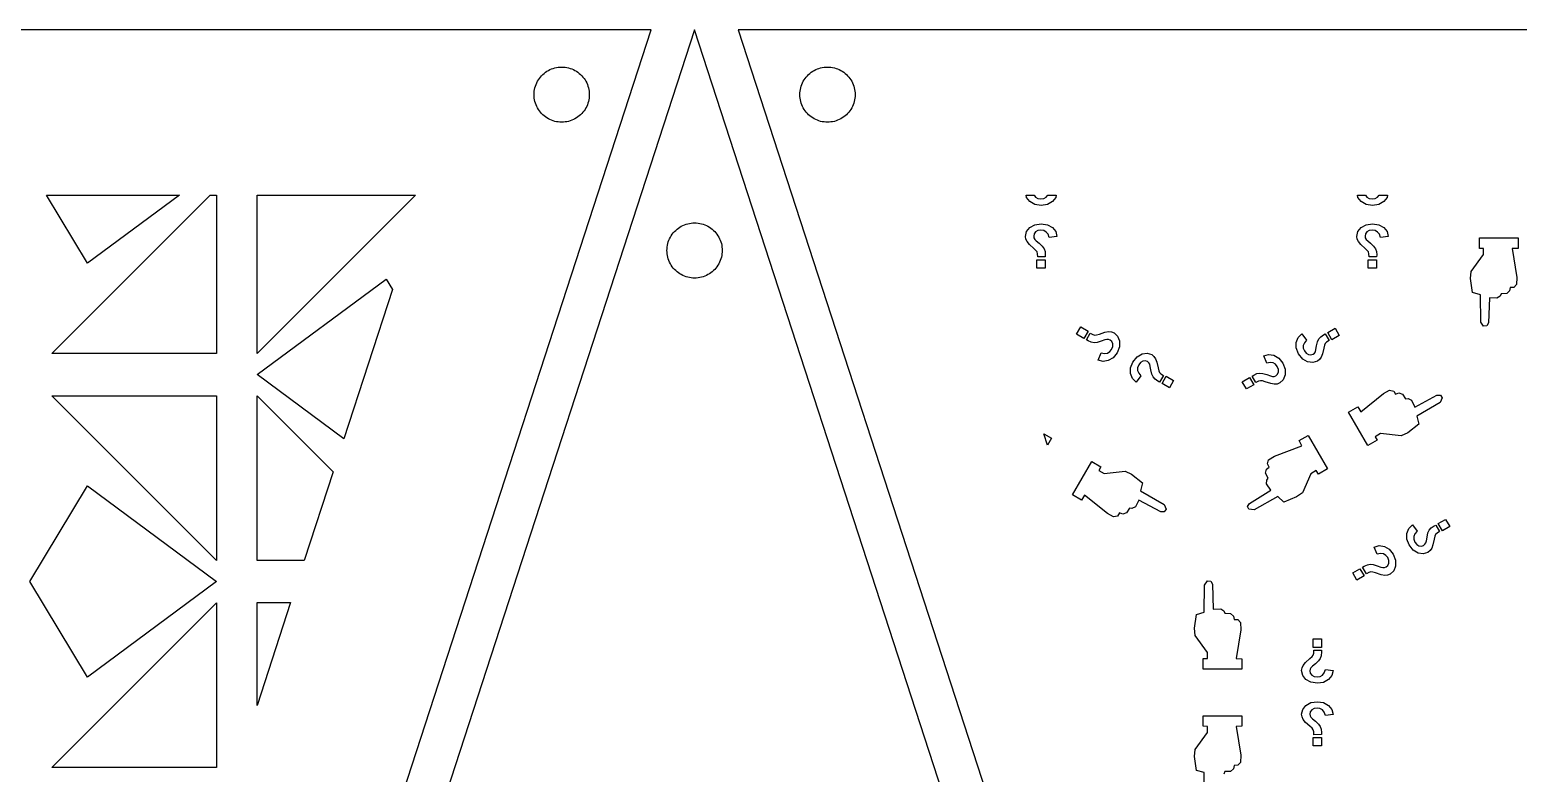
# Model space of a CAD drawing. Header units: metres. Extents: x 20 to 1108, y 20 to 485.
# Drawn here: x 281.3 to 389.1, y 430.8 to 484.7 of the extents above; entities that cross this region are included whole.
import ezdxf

# ---------------------------------------------------------------- set-up
doc = ezdxf.new("R2010")
doc.units = ezdxf.units.M

msp = doc.modelspace()

# ---------------------------------------------------------------- linework, layer by layer
for p, q in [((326.309, 484.652), (176.309, 484.652)), ((251.309, 253.826), (326.309, 484.652)), ((329.463, 484.652), (254.463, 253.826)), ((404.463, 253.826), (329.463, 484.652)), ((482.617, 484.652), (332.617, 484.652)), ((332.617, 484.652), (407.617, 253.826)), ((319.462, 481.915), (319.586, 481.935)), ((319.586, 481.935), (319.711, 481.946)), ((319.711, 481.946), (319.837, 481.95)), ((319.837, 481.95), (319.962, 481.946)), ((319.962, 481.946), (320.087, 481.935)), ((320.087, 481.935), (320.211, 481.915)), ((338.715, 481.915), (338.839, 481.935)), ((338.839, 481.935), (338.964, 481.946)), ((338.964, 481.946), (339.089, 481.95)), ((339.089, 481.95), (339.215, 481.946)), ((339.215, 481.946), (339.34, 481.935)), ((339.34, 481.935), (339.464, 481.915)), ((318.027, 480.802), (318.084, 480.913)), ((318.084, 480.913), (318.148, 481.022)), ((318.148, 481.022), (318.219, 481.126)), ((318.219, 481.126), (318.295, 481.225)), ((318.295, 481.225), (318.379, 481.319)), ((318.379, 481.319), (318.468, 481.408)), ((318.468, 481.408), (318.562, 481.491)), ((318.562, 481.491), (318.661, 481.569)), ((318.661, 481.569), (318.765, 481.639)), ((318.765, 481.639), (318.873, 481.703)), ((318.873, 481.703), (318.986, 481.76)), ((318.986, 481.76), (319.101, 481.81)), ((319.101, 481.81), (319.219, 481.853)), ((319.219, 481.853), (319.339, 481.888)), ((319.339, 481.888), (319.462, 481.915)), ((320.211, 481.915), (320.334, 481.888)), ((320.334, 481.888), (320.454, 481.853)), ((320.454, 481.853), (320.572, 481.81)), ((320.572, 481.81), (320.689, 481.76)), ((320.689, 481.76), (320.8, 481.703)), ((320.8, 481.703), (320.908, 481.639)), ((320.908, 481.639), (321.012, 481.569)), ((321.012, 481.569), (321.112, 481.491)), ((321.112, 481.491), (321.206, 481.408)), ((321.206, 481.408), (321.294, 481.319)), ((321.294, 481.319), (321.378, 481.225)), ((321.378, 481.225), (321.454, 481.126)), ((321.454, 481.126), (321.526, 481.022)), ((321.526, 481.022), (321.589, 480.913)), ((321.589, 480.913), (321.647, 480.802)), ((337.28, 480.802), (337.337, 480.913)), ((337.337, 480.913), (337.401, 481.022)), ((337.401, 481.022), (337.472, 481.126)), ((337.472, 481.126), (337.548, 481.225)), ((337.548, 481.225), (337.632, 481.319)), ((337.632, 481.319), (337.72, 481.408)), ((337.72, 481.408), (337.815, 481.491)), ((337.815, 481.491), (337.914, 481.569)), ((337.914, 481.569), (338.018, 481.639)), ((338.018, 481.639), (338.126, 481.703)), ((338.126, 481.703), (338.238, 481.76)), ((338.238, 481.76), (338.354, 481.81)), ((338.354, 481.81), (338.472, 481.853)), ((338.472, 481.853), (338.592, 481.888)), ((338.592, 481.888), (338.715, 481.915)), ((339.464, 481.915), (339.587, 481.888)), ((339.587, 481.888), (339.707, 481.853)), ((339.707, 481.853), (339.826, 481.81)), ((339.826, 481.81), (339.941, 481.76)), ((339.941, 481.76), (340.053, 481.703)), ((340.053, 481.703), (340.161, 481.639)), ((340.161, 481.639), (340.265, 481.569)), ((340.265, 481.569), (340.365, 481.491)), ((340.365, 481.491), (340.458, 481.408)), ((340.458, 481.408), (340.547, 481.319)), ((340.547, 481.319), (340.631, 481.225)), ((340.631, 481.225), (340.707, 481.126)), ((340.707, 481.126), (340.779, 481.022)), ((340.779, 481.022), (340.842, 480.913)), ((340.842, 480.913), (340.9, 480.802)), ((317.837, 479.95), (317.841, 480.075)), ((317.841, 479.824), (317.837, 479.95)), ((317.841, 480.075), (317.853, 480.201)), ((317.853, 479.699), (317.841, 479.824)), ((317.853, 480.201), (317.872, 480.325)), ((317.872, 480.325), (317.9, 480.447)), ((317.9, 480.447), (317.935, 480.569)), ((317.935, 480.569), (317.977, 480.687)), ((317.977, 480.687), (318.027, 480.802)), ((321.647, 480.802), (321.696, 480.687)), ((321.696, 480.687), (321.738, 480.569)), ((321.738, 480.569), (321.774, 480.447)), ((321.774, 480.447), (321.801, 480.325)), ((321.801, 480.325), (321.821, 480.201)), ((321.821, 480.201), (321.832, 480.075)), ((321.832, 479.824), (321.821, 479.699)), ((321.832, 480.075), (321.837, 479.95)), ((321.837, 479.95), (321.832, 479.824)), ((337.089, 479.95), (337.094, 480.075)), ((337.094, 479.824), (337.089, 479.95)), ((337.094, 480.075), (337.106, 480.201)), ((337.106, 479.699), (337.094, 479.824)), ((337.106, 480.201), (337.125, 480.325)), ((337.125, 480.325), (337.153, 480.447)), ((337.153, 480.447), (337.188, 480.569)), ((337.188, 480.569), (337.23, 480.687)), ((337.23, 480.687), (337.28, 480.802)), ((340.9, 480.802), (340.95, 480.687)), ((340.95, 480.687), (340.992, 480.569)), ((340.992, 480.569), (341.027, 480.447)), ((341.027, 480.447), (341.054, 480.325)), ((341.054, 480.325), (341.074, 480.201)), ((341.074, 480.201), (341.085, 480.075)), ((341.085, 479.824), (341.074, 479.699)), ((341.085, 480.075), (341.089, 479.95)), ((341.089, 479.95), (341.085, 479.824)), ((317.872, 479.575), (317.853, 479.699)), ((317.9, 479.453), (317.872, 479.575)), ((317.935, 479.332), (317.9, 479.453)), ((317.977, 479.214), (317.935, 479.332)), ((318.027, 479.099), (317.977, 479.214)), ((318.084, 478.986), (318.027, 479.099)), ((318.148, 478.878), (318.084, 478.986)), ((318.219, 478.775), (318.148, 478.878)), ((318.295, 478.675), (318.219, 478.775)), ((321.454, 478.775), (321.378, 478.675)), ((321.526, 478.878), (321.454, 478.775)), ((321.589, 478.986), (321.526, 478.878)), ((321.647, 479.099), (321.589, 478.986)), ((321.696, 479.214), (321.647, 479.099)), ((321.738, 479.332), (321.696, 479.214)), ((321.774, 479.453), (321.738, 479.332)), ((321.801, 479.575), (321.774, 479.453)), ((321.821, 479.699), (321.801, 479.575)), ((337.125, 479.575), (337.106, 479.699)), ((337.153, 479.453), (337.125, 479.575)), ((337.188, 479.332), (337.153, 479.453)), ((337.23, 479.214), (337.188, 479.332)), ((337.28, 479.099), (337.23, 479.214)), ((337.337, 478.986), (337.28, 479.099)), ((337.401, 478.878), (337.337, 478.986)), ((337.472, 478.775), (337.401, 478.878)), ((337.548, 478.675), (337.472, 478.775)), ((340.707, 478.775), (340.631, 478.675)), ((340.779, 478.878), (340.707, 478.775)), ((340.842, 478.986), (340.779, 478.878)), ((340.9, 479.099), (340.842, 478.986)), ((340.95, 479.214), (340.9, 479.099)), ((340.992, 479.332), (340.95, 479.214)), ((341.027, 479.453), (340.992, 479.332)), ((341.054, 479.575), (341.027, 479.453)), ((341.074, 479.699), (341.054, 479.575)), ((318.379, 478.581), (318.295, 478.675)), ((318.468, 478.492), (318.379, 478.581)), ((318.562, 478.409), (318.468, 478.492)), ((318.661, 478.332), (318.562, 478.409)), ((318.765, 478.262), (318.661, 478.332)), ((318.873, 478.197), (318.765, 478.262)), ((318.986, 478.141), (318.873, 478.197)), ((319.101, 478.091), (318.986, 478.141)), ((319.219, 478.048), (319.101, 478.091)), ((319.339, 478.013), (319.219, 478.048)), ((319.462, 477.986), (319.339, 478.013)), ((319.586, 477.966), (319.462, 477.986)), ((319.711, 477.954), (319.586, 477.966)), ((319.837, 477.95), (319.711, 477.954)), ((319.962, 477.954), (319.837, 477.95)), ((320.087, 477.966), (319.962, 477.954)), ((320.211, 477.986), (320.087, 477.966)), ((320.334, 478.013), (320.211, 477.986)), ((320.454, 478.048), (320.334, 478.013)), ((320.572, 478.091), (320.454, 478.048)), ((320.689, 478.141), (320.572, 478.091)), ((320.8, 478.197), (320.689, 478.141)), ((320.908, 478.262), (320.8, 478.197)), ((321.012, 478.332), (320.908, 478.262)), ((321.112, 478.409), (321.012, 478.332)), ((321.206, 478.492), (321.112, 478.409)), ((321.294, 478.581), (321.206, 478.492)), ((321.378, 478.675), (321.294, 478.581)), ((337.632, 478.581), (337.548, 478.675)), ((337.72, 478.492), (337.632, 478.581)), ((337.815, 478.409), (337.72, 478.492)), ((337.914, 478.332), (337.815, 478.409)), ((338.018, 478.262), (337.914, 478.332)), ((338.126, 478.197), (338.018, 478.262)), ((338.238, 478.141), (338.126, 478.197)), ((338.354, 478.091), (338.238, 478.141)), ((338.472, 478.048), (338.354, 478.091)), ((338.592, 478.013), (338.472, 478.048)), ((338.715, 477.986), (338.592, 478.013)), ((338.839, 477.966), (338.715, 477.986)), ((338.964, 477.954), (338.839, 477.966)), ((339.089, 477.95), (338.964, 477.954)), ((339.215, 477.954), (339.089, 477.95)), ((339.34, 477.966), (339.215, 477.954)), ((339.464, 477.986), (339.34, 477.966)), ((339.587, 478.013), (339.464, 477.986)), ((339.707, 478.048), (339.587, 478.013)), ((339.826, 478.091), (339.707, 478.048)), ((339.941, 478.141), (339.826, 478.091)), ((340.053, 478.197), (339.941, 478.141)), ((340.161, 478.262), (340.053, 478.197)), ((340.265, 478.332), (340.161, 478.262)), ((340.365, 478.409), (340.265, 478.332)), ((340.458, 478.492), (340.365, 478.409)), ((340.547, 478.581), (340.458, 478.492)), ((340.631, 478.675), (340.547, 478.581)), ((282.52, 472.652), (292.144, 472.652)), ((285.499, 467.722), (282.52, 472.652)), ((282.898, 461.178), (294.371, 472.652)), ((292.144, 472.652), (285.499, 467.722)), ((294.371, 472.652), (294.841, 472.652)), ((294.841, 472.652), (294.841, 461.178)), ((297.777, 472.652), (309.245, 472.652)), ((309.245, 472.652), (297.777, 461.183)), ((297.777, 461.183), (297.777, 472.652)), ((353.51, 472.491), (353.473, 472.652)), ((353.473, 472.652), (354.061, 472.652)), ((353.742, 472.197), (353.51, 472.491)), ((354.061, 472.652), (354.167, 472.513)), ((354.167, 472.513), (354.333, 472.417)), ((354.333, 472.417), (354.551, 472.385)), ((354.551, 472.385), (354.764, 472.418)), ((354.764, 472.418), (354.939, 472.518)), ((354.939, 472.518), (355.045, 472.652)), ((355.045, 472.652), (355.66, 472.652)), ((355.618, 472.49), (355.382, 472.193)), ((355.66, 472.652), (355.618, 472.49)), ((377.509, 472.491), (377.473, 472.652)), ((377.473, 472.652), (378.061, 472.652)), ((377.742, 472.197), (377.509, 472.491)), ((378.061, 472.652), (378.166, 472.513)), ((378.166, 472.513), (378.332, 472.417)), ((378.332, 472.417), (378.55, 472.385)), ((378.55, 472.385), (378.764, 472.418)), ((378.764, 472.418), (378.938, 472.518)), ((378.938, 472.518), (379.044, 472.652)), ((379.044, 472.652), (379.66, 472.652)), ((379.618, 472.49), (379.382, 472.193)), ((379.66, 472.652), (379.618, 472.49)), ((354.106, 471.99), (353.742, 472.197)), ((354.577, 471.921), (354.106, 471.99)), ((355.028, 471.988), (354.577, 471.921)), ((355.382, 472.193), (355.028, 471.988)), ((378.105, 471.99), (377.742, 472.197)), ((378.576, 471.921), (378.105, 471.99)), ((379.028, 471.988), (378.576, 471.921)), ((379.382, 472.193), (379.028, 471.988)), ((328.005, 470.022), (328.094, 470.11)), ((328.094, 470.11), (328.189, 470.193)), ((328.189, 470.193), (328.287, 470.271)), ((328.287, 470.271), (328.392, 470.341)), ((328.392, 470.341), (328.499, 470.405)), ((328.499, 470.405), (328.612, 470.462)), ((328.612, 470.462), (328.727, 470.512)), ((328.727, 470.512), (328.845, 470.554)), ((328.845, 470.554), (328.966, 470.589)), ((328.966, 470.589), (329.088, 470.617)), ((329.088, 470.617), (329.212, 470.636)), ((329.212, 470.636), (329.337, 470.649)), ((329.337, 470.649), (329.463, 470.652)), ((329.463, 470.652), (329.589, 470.649)), ((329.589, 470.649), (329.714, 470.636)), ((329.714, 470.636), (329.838, 470.617)), ((329.838, 470.617), (329.96, 470.589)), ((329.96, 470.589), (330.081, 470.554)), ((330.081, 470.554), (330.2, 470.512)), ((330.2, 470.512), (330.315, 470.462)), ((330.315, 470.462), (330.427, 470.405)), ((330.427, 470.405), (330.534, 470.341)), ((330.534, 470.341), (330.639, 470.271)), ((330.639, 470.271), (330.738, 470.193)), ((330.738, 470.193), (330.832, 470.11)), ((330.832, 470.11), (330.921, 470.022)), ((353.508, 470.018), (353.742, 470.312)), ((353.742, 470.312), (354.104, 470.519)), ((354.104, 470.519), (354.576, 470.587)), ((354.331, 470.091), (354.165, 469.996)), ((354.554, 470.125), (354.331, 470.091)), ((354.76, 470.093), (354.554, 470.125)), ((354.576, 470.587), (355.027, 470.521)), ((354.938, 469.99), (354.76, 470.093)), ((355.027, 470.521), (355.381, 470.317)), ((355.381, 470.317), (355.618, 470.018)), ((377.508, 470.018), (377.742, 470.314)), ((377.742, 470.314), (378.104, 470.518)), ((378.104, 470.518), (378.576, 470.588)), ((378.332, 470.091), (378.165, 469.995)), ((378.55, 470.124), (378.332, 470.091)), ((378.764, 470.091), (378.55, 470.124)), ((378.576, 470.588), (379.028, 470.521)), ((378.938, 469.99), (378.764, 470.091)), ((379.028, 470.521), (379.381, 470.317)), ((379.381, 470.317), (379.618, 470.018)), ((327.479, 468.903), (327.498, 469.027)), ((327.498, 469.027), (327.526, 469.151)), ((327.526, 469.151), (327.561, 469.271)), ((327.561, 469.271), (327.604, 469.388)), ((327.604, 469.388), (327.654, 469.504)), ((327.654, 469.504), (327.71, 469.616)), ((327.71, 469.616), (327.775, 469.725)), ((327.775, 469.725), (327.845, 469.828)), ((327.845, 469.828), (327.922, 469.927)), ((327.922, 469.927), (328.005, 470.022)), ((330.921, 470.022), (331.004, 469.927)), ((331.004, 469.927), (331.081, 469.828)), ((331.081, 469.828), (331.152, 469.725)), ((331.152, 469.725), (331.216, 469.616)), ((331.216, 469.616), (331.273, 469.504)), ((331.273, 469.504), (331.323, 469.388)), ((331.323, 469.388), (331.366, 469.271)), ((331.366, 469.271), (331.401, 469.151)), ((331.401, 469.151), (331.428, 469.027)), ((331.428, 469.027), (331.448, 468.903)), ((353.43, 469.675), (353.508, 470.018)), ((353.459, 469.476), (353.43, 469.675)), ((353.544, 469.291), (353.459, 469.476)), ((353.722, 469.08), (353.544, 469.291)), ((354.033, 468.802), (353.722, 469.08)), ((354.061, 469.86), (354.026, 469.693)), ((354.026, 469.693), (354.044, 469.57)), ((354.044, 469.57), (354.106, 469.456)), ((354.165, 469.996), (354.061, 469.86)), ((354.106, 469.456), (354.214, 469.35)), ((354.214, 469.35), (354.425, 469.173)), ((354.425, 469.173), (354.647, 468.967)), ((355.07, 469.824), (354.938, 469.99)), ((355.154, 469.588), (355.07, 469.824)), ((355.713, 469.656), (355.154, 469.588)), ((355.618, 470.018), (355.713, 469.656)), ((377.431, 469.675), (377.508, 470.018)), ((377.46, 469.476), (377.431, 469.675)), ((377.544, 469.291), (377.46, 469.476)), ((377.722, 469.08), (377.544, 469.291)), ((378.033, 468.802), (377.722, 469.08)), ((378.062, 469.859), (378.025, 469.689)), ((378.025, 469.689), (378.044, 469.57)), ((378.044, 469.57), (378.104, 469.456)), ((378.165, 469.995), (378.062, 469.859)), ((378.104, 469.456), (378.216, 469.348)), ((378.216, 469.348), (378.423, 469.175)), ((378.423, 469.175), (378.646, 468.967)), ((379.07, 469.824), (378.938, 469.99)), ((379.154, 469.588), (379.07, 469.824)), ((379.712, 469.656), (379.154, 469.588)), ((379.618, 470.018), (379.712, 469.656)), ((386.309, 468.805), (386.309, 469.57)), ((386.309, 469.57), (389.109, 469.57)), ((389.109, 469.57), (389.108, 468.807)), ((327.463, 468.652), (327.467, 468.778)), ((327.467, 468.527), (327.463, 468.652)), ((327.467, 468.778), (327.479, 468.903)), ((327.479, 468.402), (327.467, 468.527)), ((327.498, 468.277), (327.479, 468.402)), ((327.526, 468.155), (327.498, 468.277)), ((327.561, 468.034), (327.526, 468.155)), ((327.604, 467.916), (327.561, 468.034)), ((327.654, 467.801), (327.604, 467.916)), ((331.323, 467.916), (331.273, 467.801)), ((331.366, 468.034), (331.323, 467.916)), ((331.401, 468.155), (331.366, 468.034)), ((331.428, 468.277), (331.401, 468.155)), ((331.448, 468.402), (331.428, 468.277)), ((331.448, 468.903), (331.459, 468.778)), ((331.459, 468.527), (331.448, 468.402)), ((331.459, 468.778), (331.463, 468.652)), ((331.463, 468.652), (331.459, 468.527)), ((354.187, 468.659), (354.033, 468.802)), ((354.271, 468.545), (354.187, 468.659)), ((354.257, 467.375), (354.257, 467.985)), ((354.257, 467.985), (354.867, 467.985)), ((354.304, 468.409), (354.271, 468.545)), ((354.313, 468.194), (354.304, 468.409)), ((354.867, 468.195), (354.313, 468.194)), ((354.647, 468.967), (354.782, 468.78)), ((354.782, 468.78), (354.845, 468.587)), ((354.845, 468.587), (354.868, 468.345)), ((354.868, 468.345), (354.867, 468.195)), ((354.867, 467.985), (354.867, 467.375)), ((378.186, 468.661), (378.033, 468.802)), ((378.273, 468.543), (378.186, 468.661)), ((378.257, 467.984), (378.867, 467.985)), ((378.257, 467.375), (378.257, 467.984)), ((378.303, 468.414), (378.273, 468.543)), ((378.315, 468.195), (378.303, 468.414)), ((378.867, 468.195), (378.315, 468.195)), ((378.646, 468.967), (378.78, 468.782)), ((378.78, 468.782), (378.846, 468.586)), ((378.846, 468.586), (378.869, 468.345)), ((378.869, 468.345), (378.867, 468.195)), ((378.867, 467.985), (378.867, 467.375)), ((385.716, 467.128), (386.606, 468.348)), ((386.606, 468.794), (386.309, 468.805)), ((386.606, 468.348), (386.606, 468.794)), ((389.108, 468.807), (388.685, 468.794)), ((388.685, 468.794), (389.017, 466.704)), ((327.71, 467.69), (327.654, 467.801)), ((327.775, 467.581), (327.71, 467.69)), ((327.845, 467.478), (327.775, 467.581)), ((327.922, 467.377), (327.845, 467.478)), ((328.005, 467.283), (327.922, 467.377)), ((328.094, 467.194), (328.005, 467.283)), ((328.189, 467.111), (328.094, 467.194)), ((328.287, 467.034), (328.189, 467.111)), ((328.392, 466.964), (328.287, 467.034)), ((328.499, 466.901), (328.392, 466.964)), ((328.612, 466.843), (328.499, 466.901)), ((328.727, 466.793), (328.612, 466.843)), ((330.315, 466.843), (330.2, 466.793)), ((330.427, 466.901), (330.315, 466.843)), ((330.534, 466.964), (330.427, 466.901)), ((330.639, 467.034), (330.534, 466.964)), ((330.738, 467.111), (330.639, 467.034)), ((330.832, 467.194), (330.738, 467.111)), ((330.921, 467.283), (330.832, 467.194)), ((331.004, 467.377), (330.921, 467.283)), ((331.081, 467.478), (331.004, 467.377)), ((331.152, 467.581), (331.081, 467.478)), ((331.216, 467.69), (331.152, 467.581)), ((331.273, 467.801), (331.216, 467.69)), ((354.867, 467.375), (354.257, 467.375)), ((378.867, 467.375), (378.257, 467.375)), ((385.668, 466.609), (385.716, 467.128)), ((297.779, 459.652), (307.118, 466.583)), ((307.574, 465.828), (304.055, 454.995)), ((307.118, 466.583), (307.574, 465.828)), ((328.845, 466.75), (328.727, 466.793)), ((328.966, 466.715), (328.845, 466.75)), ((329.088, 466.689), (328.966, 466.715)), ((329.212, 466.668), (329.088, 466.689)), ((329.337, 466.656), (329.212, 466.668)), ((329.463, 466.652), (329.337, 466.656)), ((329.589, 466.656), (329.463, 466.652)), ((329.714, 466.668), (329.589, 466.656)), ((329.838, 466.689), (329.714, 466.668)), ((329.96, 466.715), (329.838, 466.689)), ((330.081, 466.75), (329.96, 466.715)), ((330.2, 466.793), (330.081, 466.75)), ((385.806, 465.606), (385.668, 466.609)), ((388.537, 465.959), (388.492, 465.72)), ((388.8, 465.972), (388.537, 465.959)), ((389.006, 466.19), (388.8, 465.972)), ((389.017, 466.704), (389.006, 466.19)), ((386.377, 465.445), (385.806, 465.606)), ((386.401, 463.467), (386.377, 465.445)), ((387.03, 465.228), (386.971, 463.411)), ((387.576, 465.193), (387.03, 465.228)), ((387.805, 465.343), (387.576, 465.193)), ((387.874, 465.514), (387.805, 465.343)), ((388.288, 465.527), (387.874, 465.514)), ((388.492, 465.72), (388.288, 465.527)), ((357.134, 462.586), (357.438, 463.112)), ((357.661, 462.282), (357.134, 462.586)), ((357.438, 463.112), (357.965, 462.809)), ((357.965, 462.809), (357.661, 462.282)), ((357.845, 462.178), (358.12, 462.654)), ((358.12, 462.654), (358.31, 462.557)), ((358.31, 462.557), (358.445, 462.517)), ((358.445, 462.517), (358.584, 462.531)), ((358.584, 462.531), (358.786, 462.595)), ((358.786, 462.595), (359.187, 462.725)), ((359.187, 462.725), (359.455, 462.774)), ((359.455, 462.774), (359.654, 462.755)), ((359.654, 462.755), (359.844, 462.679)), ((359.844, 462.679), (360.1, 462.442)), ((373.191, 462.349), (373.452, 462.609)), ((373.452, 462.609), (373.793, 462.159)), ((374.812, 462.391), (375.022, 462.541)), ((375.022, 462.541), (375.142, 462.608)), ((375.142, 462.608), (375.417, 462.129)), ((375.325, 462.713), (375.853, 463.018)), ((375.63, 462.185), (375.325, 462.713)), ((375.853, 463.018), (376.158, 462.49)), ((386.617, 463.17), (386.401, 463.467)), ((386.845, 463.193), (386.617, 463.17)), ((386.971, 463.411), (386.845, 463.193)), ((357.962, 462.105), (357.845, 462.178)), ((358.198, 461.997), (357.962, 462.105)), ((358.396, 461.956), (358.198, 461.997)), ((358.622, 461.981), (358.396, 461.956)), ((358.907, 462.068), (358.622, 461.981)), ((359.169, 462.164), (358.907, 462.068)), ((359.317, 462.204), (359.169, 462.164)), ((359.443, 462.2), (359.317, 462.204)), ((359.561, 462.155), (359.443, 462.2)), ((359.536, 461.317), (359.669, 461.483)), ((359.686, 462.042), (359.561, 462.155)), ((359.669, 461.483), (359.753, 461.691)), ((359.753, 461.882), (359.686, 462.042)), ((359.753, 461.691), (359.753, 461.882)), ((360.237, 461.673), (360.062, 461.232)), ((360.1, 462.442), (360.24, 462.091)), ((360.24, 462.091), (360.237, 461.673)), ((373.047, 461.99), (373.191, 462.349)), ((373.048, 461.585), (373.047, 461.99)), ((373.215, 461.158), (373.048, 461.585)), ((373.63, 461.967), (373.552, 461.771)), ((373.552, 461.771), (373.552, 461.569)), ((373.552, 461.569), (373.628, 461.371)), ((373.793, 462.159), (373.63, 461.967)), ((374.431, 461.316), (374.469, 461.467)), ((374.469, 461.467), (374.515, 461.731)), ((374.515, 461.731), (374.585, 462.033)), ((374.585, 462.033), (374.676, 462.238)), ((374.676, 462.238), (374.812, 462.391)), ((375.033, 461.581), (374.946, 461.168)), ((375.081, 461.789), (375.033, 461.581)), ((375.136, 461.914), (375.081, 461.789)), ((375.242, 462.016), (375.136, 461.914)), ((375.417, 462.129), (375.242, 462.016)), ((376.158, 462.49), (375.63, 462.185)), ((294.841, 461.178), (282.898, 461.178)), ((358.687, 460.711), (358.908, 461.231)), ((359.045, 460.613), (358.687, 460.711)), ((358.908, 461.231), (359.152, 461.185)), ((359.424, 460.67), (359.045, 460.613)), ((359.152, 461.185), (359.365, 461.216)), ((359.365, 461.216), (359.536, 461.317)), ((359.776, 460.873), (359.424, 460.67)), ((360.062, 461.232), (359.776, 460.873)), ((361.048, 460.14), (361.215, 460.565)), ((361.215, 460.565), (361.509, 460.936)), ((361.509, 460.936), (361.87, 461.151)), ((361.768, 460.528), (361.629, 460.354)), ((361.932, 460.623), (361.768, 460.528)), ((361.87, 461.151), (362.245, 461.204)), ((362.103, 460.646), (361.932, 460.623)), ((362.27, 460.592), (362.103, 460.646)), ((362.245, 461.204), (362.578, 461.101)), ((362.366, 460.514), (362.27, 460.592)), ((362.431, 460.409), (362.366, 460.514)), ((362.47, 460.251), (362.431, 460.409)), ((362.578, 461.101), (362.735, 460.977)), ((362.735, 460.977), (362.856, 460.806)), ((362.856, 460.806), (362.947, 460.554)), ((362.947, 460.554), (363.033, 460.145)), ((370.687, 461.013), (371.042, 461.11)), ((370.907, 460.493), (370.687, 461.013)), ((371.154, 460.538), (370.907, 460.493)), ((371.042, 461.11), (371.426, 461.054)), ((371.365, 460.508), (371.154, 460.538)), ((371.536, 460.407), (371.365, 460.508)), ((371.426, 461.054), (371.777, 460.851)), ((371.669, 460.242), (371.536, 460.407)), ((371.777, 460.851), (372.062, 460.493)), ((372.062, 460.493), (372.237, 460.05)), ((373.511, 460.784), (373.215, 461.158)), ((373.869, 460.574), (373.511, 460.784)), ((373.628, 461.371), (373.767, 461.196)), ((373.767, 461.196), (373.932, 461.101)), ((374.245, 460.52), (373.869, 460.574)), ((373.932, 461.101), (374.104, 461.078)), ((374.104, 461.078), (374.267, 461.131)), ((374.578, 460.623), (374.245, 460.52)), ((374.267, 461.131), (374.366, 461.212)), ((374.366, 461.212), (374.431, 461.316)), ((374.736, 460.747), (374.578, 460.623)), ((374.856, 460.918), (374.736, 460.747)), ((374.946, 461.168), (374.856, 460.918)), ((304.055, 454.995), (297.779, 459.652)), ((361.047, 459.734), (361.048, 460.14)), ((361.191, 459.375), (361.047, 459.734)), ((361.452, 459.114), (361.191, 459.375)), ((361.792, 459.565), (361.452, 459.114)), ((361.629, 460.354), (361.552, 460.154)), ((361.552, 460.154), (361.552, 459.953)), ((361.552, 459.953), (361.629, 459.758)), ((361.629, 459.758), (361.792, 459.565)), ((362.514, 459.996), (362.47, 460.251)), ((362.584, 459.692), (362.514, 459.996)), ((362.678, 459.486), (362.584, 459.692)), ((362.813, 459.333), (362.678, 459.486)), ((363.023, 459.183), (362.813, 459.333)), ((363.033, 460.145), (363.079, 459.938)), ((363.079, 459.938), (363.136, 459.806)), ((363.136, 459.806), (363.238, 459.71)), ((363.417, 459.595), (363.142, 459.117)), ((363.238, 459.71), (363.417, 459.595)), ((363.325, 459.011), (363.63, 459.539)), ((363.63, 459.539), (364.158, 459.235)), ((369.133, 459.139), (369.661, 459.444)), ((369.661, 459.444), (369.966, 458.915)), ((369.844, 459.549), (369.971, 459.624)), ((370.12, 459.07), (369.844, 459.549)), ((369.971, 459.624), (370.195, 459.727)), ((370.195, 459.727), (370.397, 459.768)), ((370.397, 459.768), (370.622, 459.744)), ((370.622, 459.744), (370.909, 459.656)), ((370.909, 459.656), (371.176, 459.559)), ((371.176, 459.559), (371.316, 459.52)), ((371.316, 459.52), (371.443, 459.525)), ((371.443, 459.525), (371.561, 459.569)), ((371.561, 459.569), (371.687, 459.683)), ((371.753, 460.032), (371.669, 460.242)), ((371.687, 459.683), (371.753, 459.843)), ((371.753, 459.843), (371.753, 460.032)), ((372.241, 459.635), (372.099, 459.281)), ((372.237, 460.05), (372.241, 459.635)), ((363.142, 459.117), (363.023, 459.183)), ((363.852, 458.706), (363.325, 459.011)), ((364.158, 459.235), (363.852, 458.706)), ((369.438, 458.611), (369.133, 459.139)), ((369.966, 458.915), (369.438, 458.611)), ((370.307, 459.167), (370.12, 459.07)), ((370.447, 459.208), (370.307, 459.167)), ((370.588, 459.192), (370.447, 459.208)), ((370.785, 459.132), (370.588, 459.192)), ((371.19, 459), (370.785, 459.132)), ((371.451, 458.952), (371.19, 459)), ((371.659, 458.971), (371.451, 458.952)), ((371.845, 459.046), (371.659, 458.971)), ((372.099, 459.281), (371.845, 459.046)), ((377.714, 456.954), (379.36, 458.289)), ((379.36, 458.289), (379.808, 458.535)), ((379.808, 458.535), (380.102, 458.465)), ((380.102, 458.465), (380.242, 458.244)), ((380.242, 458.244), (380.471, 458.324)), ((380.471, 458.324), (380.742, 458.242)), ((380.742, 458.242), (380.959, 457.892)), ((282.898, 458.127), (294.841, 458.127)), ((294.841, 446.183), (282.898, 458.127)), ((294.841, 458.127), (294.841, 446.183)), ((297.777, 446.178), (297.777, 458.122)), ((297.777, 458.122), (303.282, 452.616)), ((376.83, 456.934), (377.492, 457.315)), ((377.492, 457.315), (377.714, 456.954)), ((380.959, 457.892), (381.141, 457.918)), ((381.141, 457.918), (381.387, 457.795)), ((381.387, 457.795), (381.629, 457.304)), ((381.629, 457.304), (383.233, 458.162)), ((383.469, 457.64), (381.767, 456.631)), ((383.233, 458.162), (383.483, 458.162)), ((383.617, 457.976), (383.469, 457.64)), ((383.483, 458.162), (383.617, 457.976)), ((378.229, 454.51), (376.83, 456.934)), ((381.914, 456.055), (381.114, 455.435)), ((381.767, 456.631), (381.914, 456.055)), ((354.75, 455.367), (355.313, 455.042)), ((355.02, 454.536), (354.75, 455.367)), ((355.313, 455.042), (355.02, 454.536)), ((373.25, 454.867), (373.912, 455.25)), ((373.912, 455.25), (375.313, 452.825)), ((379.139, 455.377), (378.753, 455.153)), ((378.753, 455.153), (378.892, 454.893)), ((380.642, 455.217), (379.139, 455.377)), ((381.114, 455.435), (380.642, 455.217)), ((371.478, 453.74), (373.453, 454.494)), ((373.453, 454.494), (373.25, 454.867)), ((378.892, 454.893), (378.229, 454.51)), ((356.831, 450.935), (358.23, 453.358)), ((358.23, 453.358), (358.892, 452.976)), ((358.892, 452.976), (358.753, 452.714)), ((370.887, 452.79), (371.072, 452.95)), ((370.951, 453.184), (371.037, 453.472)), ((371.072, 452.95), (370.951, 453.184)), ((371.037, 453.472), (371.478, 453.74)), ((375.313, 452.825), (374.65, 452.443)), ((303.282, 452.616), (301.19, 446.178)), ((358.753, 452.714), (359.14, 452.491)), ((359.14, 452.491), (360.642, 452.652)), ((360.642, 452.652), (361.116, 452.434)), ((361.116, 452.434), (361.915, 451.813)), ((361.915, 451.813), (361.768, 451.237)), ((370.823, 452.513), (370.887, 452.79)), ((371.018, 452.153), (370.823, 452.513)), ((370.89, 451.736), (370.906, 452.009)), ((371.194, 451.278), (370.89, 451.736)), ((370.906, 452.009), (371.018, 452.153)), ((374.107, 452.471), (373.492, 451.088)), ((374.492, 452.693), (374.107, 452.471)), ((374.65, 452.443), (374.492, 452.693)), ((281.312, 444.652), (285.499, 451.583)), ((285.499, 451.583), (294.839, 444.652)), ((357.492, 450.554), (356.831, 450.935)), ((357.714, 450.913), (357.492, 450.554)), ((359.363, 449.578), (357.714, 450.913)), ((361.768, 451.237), (363.469, 450.227)), ((369.649, 450.32), (371.194, 451.278)), ((371.706, 450.822), (369.983, 449.854)), ((372.132, 450.407), (371.706, 450.822)), ((373.069, 450.789), (372.132, 450.407)), ((373.492, 451.088), (373.069, 450.789)), ((360.243, 449.624), (360.102, 449.402)), ((360.473, 449.544), (360.243, 449.624)), ((360.743, 449.625), (360.473, 449.544)), ((360.96, 449.976), (360.743, 449.625)), ((361.143, 449.949), (360.96, 449.976)), ((361.388, 450.073), (361.143, 449.949)), ((361.629, 450.563), (361.388, 450.073)), ((363.235, 449.705), (361.629, 450.563)), ((363.484, 449.705), (363.235, 449.705)), ((363.469, 450.227), (363.618, 449.892)), ((363.618, 449.892), (363.484, 449.705)), ((369.522, 450.103), (369.649, 450.32)), ((369.617, 449.893), (369.522, 450.103)), ((369.983, 449.854), (369.617, 449.893)), ((359.81, 449.333), (359.363, 449.578)), ((360.102, 449.402), (359.81, 449.333)), ((381.189, 448.494), (381.451, 448.753)), ((381.451, 448.753), (381.792, 448.304)), ((382.677, 448.384), (382.811, 448.535)), ((382.811, 448.535), (383.023, 448.687)), ((383.023, 448.687), (383.142, 448.751)), ((383.142, 448.751), (383.419, 448.274)), ((383.325, 448.858), (383.852, 449.161)), ((383.629, 448.33), (383.325, 448.858)), ((384.157, 448.635), (383.629, 448.33)), ((383.852, 449.161), (384.157, 448.635)), ((381.047, 448.136), (381.189, 448.494)), ((381.047, 447.73), (381.047, 448.136)), ((381.215, 447.303), (381.047, 447.73)), ((381.629, 448.111), (381.551, 447.915)), ((381.551, 447.915), (381.551, 447.714)), ((381.551, 447.714), (381.628, 447.516)), ((381.628, 447.516), (381.767, 447.341)), ((381.792, 448.304), (381.629, 448.111)), ((382.364, 447.355), (382.429, 447.461)), ((382.429, 447.461), (382.468, 447.612)), ((382.468, 447.612), (382.515, 447.875)), ((382.515, 447.875), (382.584, 448.177)), ((382.584, 448.177), (382.677, 448.384)), ((383.033, 447.728), (382.945, 447.313)), ((383.078, 447.931), (383.033, 447.728)), ((383.137, 448.062), (383.078, 447.931)), ((383.241, 448.16), (383.137, 448.062)), ((383.419, 448.274), (383.241, 448.16)), ((378.687, 447.157), (379.041, 447.254)), ((378.907, 446.638), (378.687, 447.157)), ((379.154, 446.683), (378.907, 446.638)), ((379.041, 447.254), (379.426, 447.197)), ((379.365, 446.652), (379.154, 446.683)), ((379.536, 446.551), (379.365, 446.652)), ((379.426, 447.197), (379.776, 446.995)), ((379.672, 446.385), (379.536, 446.551)), ((379.752, 446.18), (379.672, 446.385)), ((379.776, 446.995), (380.062, 446.637)), ((380.062, 446.637), (380.237, 446.194)), ((381.509, 446.932), (381.215, 447.303)), ((381.869, 446.719), (381.509, 446.932)), ((381.767, 447.341), (381.931, 447.244)), ((382.245, 446.665), (381.869, 446.719)), ((381.931, 447.244), (382.103, 447.223)), ((382.103, 447.223), (382.266, 447.276)), ((382.577, 446.769), (382.245, 446.665)), ((382.266, 447.276), (382.364, 447.355)), ((382.735, 446.892), (382.577, 446.769)), ((382.856, 447.063), (382.735, 446.892)), ((382.945, 447.313), (382.856, 447.063)), ((301.19, 446.178), (297.777, 446.178)), ((377.134, 445.282), (377.66, 445.586)), ((377.439, 444.756), (377.134, 445.282)), ((377.66, 445.586), (377.964, 445.06)), ((377.844, 445.692), (377.973, 445.77)), ((378.119, 445.213), (377.844, 445.692)), ((377.973, 445.77), (378.194, 445.87)), ((378.308, 445.311), (378.119, 445.213)), ((378.194, 445.87), (378.396, 445.911)), ((378.446, 445.352), (378.308, 445.311)), ((378.396, 445.911), (378.622, 445.888)), ((378.586, 445.337), (378.446, 445.352)), ((378.786, 445.276), (378.586, 445.337)), ((378.622, 445.888), (378.909, 445.801)), ((379.19, 445.145), (378.786, 445.276)), ((378.909, 445.801), (379.176, 445.703)), ((379.176, 445.703), (379.316, 445.664)), ((379.316, 445.664), (379.442, 445.668)), ((379.442, 445.668), (379.561, 445.713)), ((379.561, 445.713), (379.687, 445.826)), ((379.687, 445.826), (379.753, 445.986)), ((379.753, 445.986), (379.752, 446.18)), ((380.099, 445.425), (379.844, 445.191)), ((380.241, 445.778), (380.099, 445.425)), ((380.237, 446.194), (380.241, 445.778)), ((285.499, 437.722), (281.312, 444.652)), ((294.839, 444.652), (285.499, 437.722)), ((366.377, 442.422), (366.401, 444.4)), ((366.401, 444.4), (366.617, 444.699)), ((366.617, 444.699), (366.846, 444.676)), ((366.846, 444.676), (366.972, 444.456)), ((366.972, 444.456), (367.03, 442.64)), ((377.964, 445.06), (377.439, 444.756)), ((379.451, 445.096), (379.19, 445.145)), ((379.658, 445.114), (379.451, 445.096)), ((379.844, 445.191), (379.658, 445.114)), ((282.898, 431.178), (294.841, 443.122)), ((294.841, 443.122), (294.841, 431.178)), ((297.777, 443.127), (300.198, 443.127)), ((300.198, 443.127), (297.777, 435.672)), ((297.777, 435.672), (297.777, 443.127)), ((365.669, 441.265), (365.806, 442.263)), ((365.806, 442.263), (366.377, 442.422)), ((367.03, 442.64), (367.576, 442.674)), ((367.576, 442.674), (367.807, 442.524)), ((367.807, 442.524), (367.875, 442.354)), ((367.875, 442.354), (368.288, 442.342)), ((368.288, 442.342), (368.492, 442.149)), ((368.492, 442.149), (368.538, 441.908)), ((365.717, 440.74), (365.669, 441.265)), ((368.538, 441.908), (368.801, 441.897)), ((369.018, 441.16), (368.686, 439.074)), ((368.801, 441.897), (369.006, 441.68)), ((369.006, 441.68), (369.018, 441.16)), ((366.607, 439.52), (365.717, 440.74)), ((374.258, 439.883), (374.258, 440.493)), ((374.258, 440.493), (374.867, 440.493)), ((374.867, 439.883), (374.258, 439.883)), ((374.867, 440.493), (374.867, 439.883)), ((366.309, 439.063), (366.607, 439.074)), ((366.309, 438.297), (366.309, 439.063)), ((366.607, 439.074), (366.607, 439.52)), ((368.686, 439.074), (369.109, 439.062)), ((369.109, 439.062), (369.109, 438.297)), ((373.721, 438.784), (374.033, 439.065)), ((374.033, 439.065), (374.187, 439.208)), ((374.187, 439.208), (374.273, 439.324)), ((374.273, 439.324), (374.304, 439.454)), ((374.304, 439.454), (374.315, 439.673)), ((374.315, 439.673), (374.867, 439.673)), ((374.647, 438.901), (374.429, 438.698)), ((374.781, 439.085), (374.647, 438.901)), ((374.844, 439.276), (374.781, 439.085)), ((374.869, 439.546), (374.844, 439.276)), ((374.867, 439.673), (374.869, 439.546)), ((369.109, 438.297), (366.309, 438.297)), ((373.432, 438.194), (373.461, 438.394)), ((373.51, 437.85), (373.432, 438.194)), ((373.461, 438.394), (373.543, 438.574)), ((373.742, 437.557), (373.51, 437.85)), ((373.543, 438.574), (373.721, 438.784)), ((374.045, 438.3), (374.026, 438.179)), ((374.026, 438.179), (374.061, 438.011)), ((374.104, 438.408), (374.045, 438.3)), ((374.061, 438.011), (374.167, 437.872)), ((374.221, 438.525), (374.104, 438.408)), ((374.167, 437.872), (374.333, 437.777)), ((374.429, 438.698), (374.221, 438.525)), ((374.333, 437.777), (374.551, 437.744)), ((374.551, 437.744), (374.764, 437.777)), ((374.764, 437.777), (374.939, 437.877)), ((374.939, 437.877), (375.072, 438.045)), ((375.072, 438.045), (375.156, 438.279)), ((375.156, 438.279), (375.713, 438.211)), ((375.618, 437.849), (375.382, 437.551)), ((375.713, 438.211), (375.618, 437.849)), ((374.106, 437.349), (373.742, 437.557)), ((374.577, 437.279), (374.106, 437.349)), ((375.028, 437.347), (374.577, 437.279)), ((375.382, 437.551), (375.028, 437.347)), ((373.508, 435.376), (373.742, 435.671)), ((373.742, 435.671), (374.104, 435.877)), ((374.104, 435.877), (374.576, 435.945)), ((374.576, 435.945), (375.027, 435.88)), ((375.027, 435.88), (375.381, 435.675)), ((375.381, 435.675), (375.618, 435.377)), ((366.309, 434.164), (366.309, 434.93)), ((366.309, 434.93), (369.109, 434.929)), ((369.109, 434.929), (369.108, 434.165)), ((373.43, 435.033), (373.508, 435.376)), ((373.459, 434.835), (373.43, 435.033)), ((373.544, 434.651), (373.459, 434.835)), ((373.722, 434.44), (373.544, 434.651)), ((374.061, 435.218), (374.026, 435.051)), ((374.026, 435.051), (374.044, 434.929)), ((374.044, 434.929), (374.106, 434.816)), ((374.165, 435.355), (374.061, 435.218)), ((374.106, 434.816), (374.214, 434.709)), ((374.331, 435.45), (374.165, 435.355)), ((374.214, 434.709), (374.425, 434.531)), ((374.554, 435.484), (374.331, 435.45)), ((374.425, 434.531), (374.647, 434.326)), ((374.76, 435.451), (374.554, 435.484)), ((374.938, 435.35), (374.76, 435.451)), ((375.07, 435.183), (374.938, 435.35)), ((375.154, 434.946), (375.07, 435.183)), ((375.713, 435.016), (375.154, 434.946)), ((375.618, 435.377), (375.713, 435.016)), ((365.716, 432.487), (366.606, 433.707)), ((366.606, 434.153), (366.309, 434.164)), ((366.606, 433.707), (366.606, 434.153)), ((369.108, 434.165), (368.685, 434.153)), ((368.685, 434.153), (369.017, 432.064)), ((374.033, 434.161), (373.722, 434.44)), ((374.187, 434.019), (374.033, 434.161)), ((374.271, 433.904), (374.187, 434.019)), ((374.304, 433.769), (374.271, 433.904)), ((374.313, 433.553), (374.304, 433.769)), ((374.867, 433.555), (374.313, 433.553)), ((374.647, 434.326), (374.782, 434.14)), ((374.782, 434.14), (374.845, 433.946)), ((374.845, 433.946), (374.868, 433.703)), ((374.868, 433.703), (374.867, 433.555)), ((365.668, 431.967), (365.716, 432.487)), ((374.257, 432.734), (374.257, 433.343)), ((374.257, 433.343), (374.867, 433.343)), ((374.867, 432.734), (374.257, 432.734)), ((374.867, 433.343), (374.867, 432.734)), ((365.806, 430.964), (365.668, 431.967)), ((368.537, 431.319), (368.492, 431.078)), ((368.8, 431.331), (368.537, 431.319)), ((369.006, 431.548), (368.8, 431.331)), ((369.017, 432.064), (369.006, 431.548)), ((294.841, 431.178), (282.898, 431.178)), ((366.377, 430.804), (365.806, 430.964)), ((366.401, 428.826), (366.377, 430.804)), ((367.874, 430.873), (367.805, 430.701)), ((368.288, 430.886), (367.874, 430.873)), ((368.492, 431.078), (368.288, 430.886))]:
    msp.add_line(p, q)

doc.saveas('drawing.dxf')
